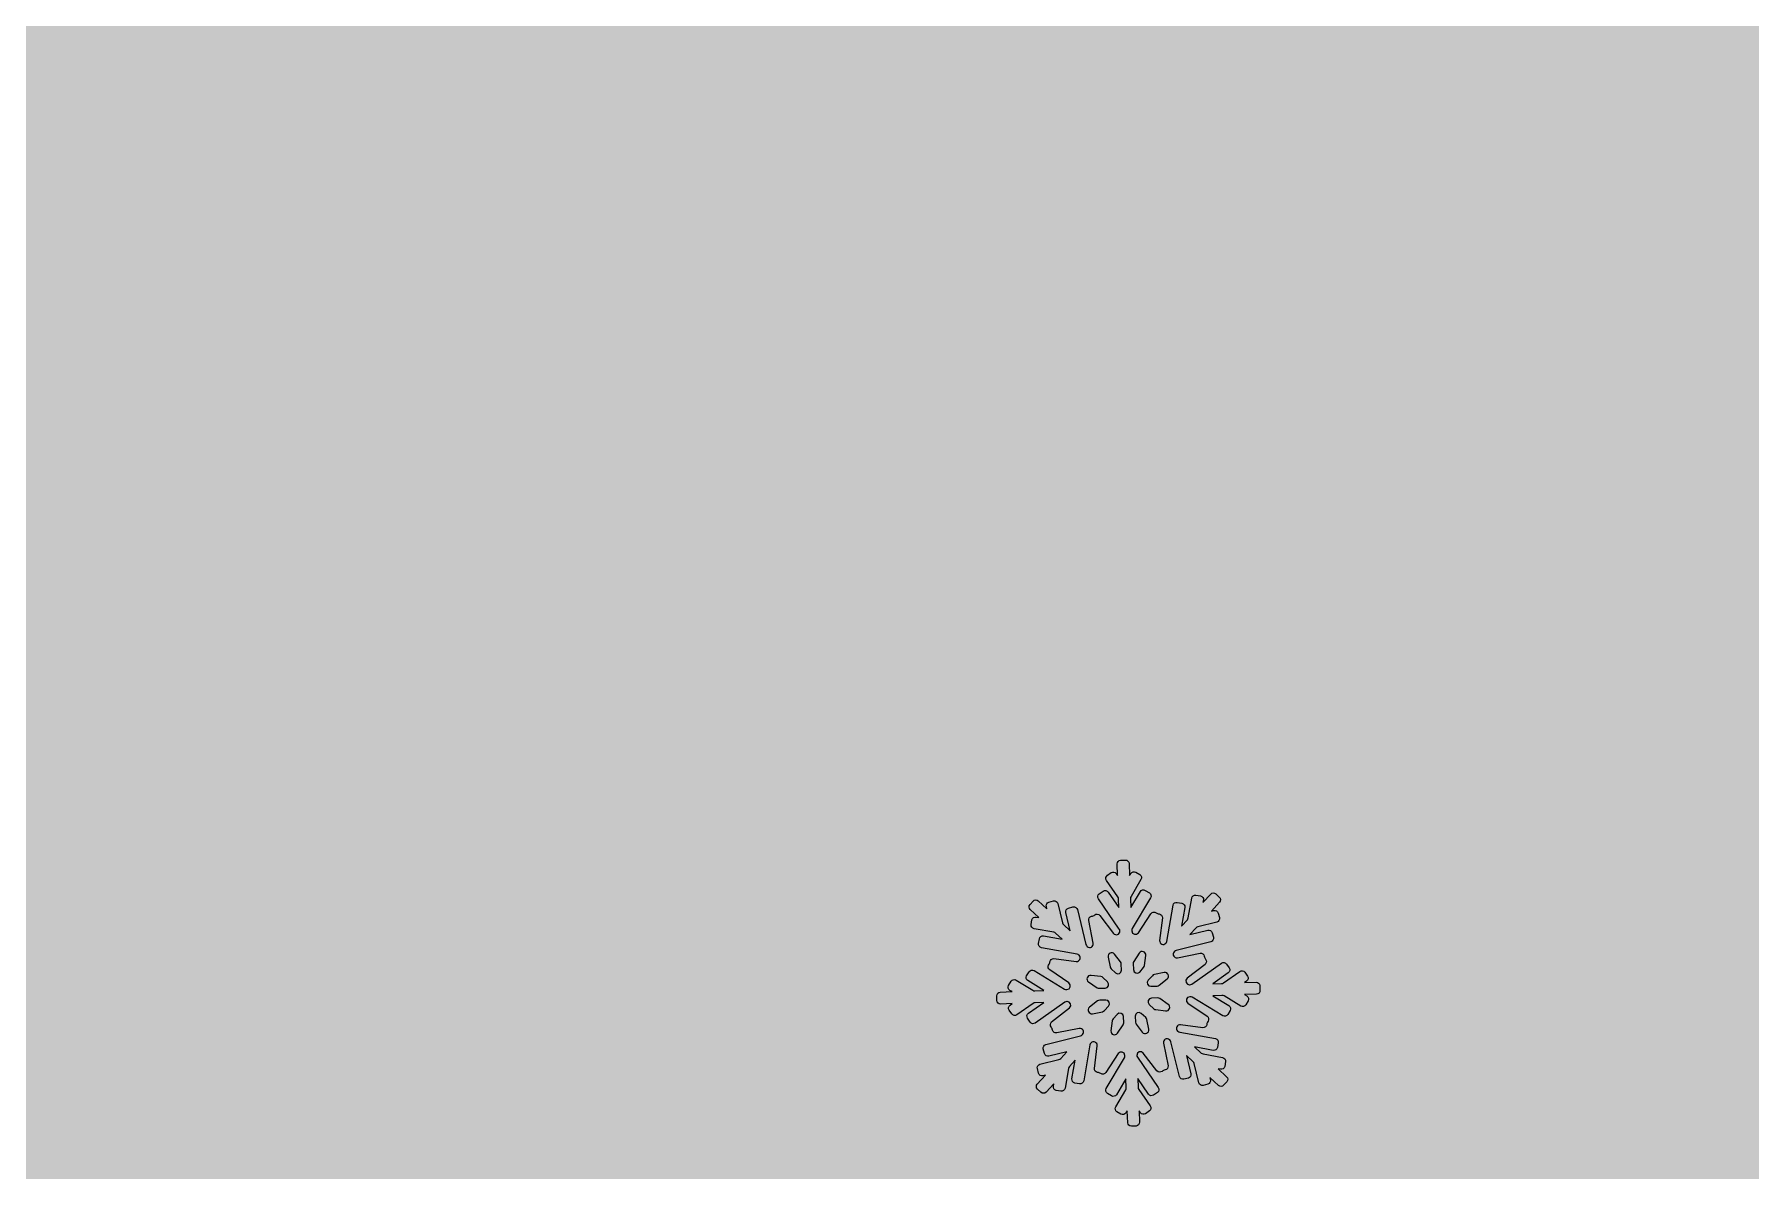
# Model space of a CAD drawing. Header units: millimetres. Extents: x -4 to 167, y -109 to -9.
# Drawn here: x 112.5 to 130.74, y -85.64 to -73.56 of the extents above; entities that cross this region are included whole.
import ezdxf

# ---------------------------------------------------------------- set-up
doc = ezdxf.new("R2010")
doc.units = ezdxf.units.MM
doc.header["$MEASUREMENT"] = 0
doc.layers.add('engraving', color=7, linetype='Continuous')
doc.layers.add('Layer 1', color=7, linetype='Continuous')

msp = doc.modelspace()

# ---------------------------------------------------------------- hatches: boundary and pattern name
at = {"layer": 'Layer 1'}
h = msp.add_hatch(color=2, dxfattribs=at)
h.dxf.hatch_style = 2
edge = h.paths.add_edge_path()
edge.add_spline(control_points=[(146.887, -66.068), (146.887, -66.068), (167.205, -23.551), (167.205, -23.551), (167.205, -23.551), (141.25, -23.551), (141.25, -23.551), (141.25, -23.551), (141.174, -23.707), (141.174, -23.707), (141.174, -23.707), (138.734, -23.707), (138.734, -23.707), (138.213, -21.726), (136.475, -20.226), (134.374, -20.066), (135.879, -18.951), (136.859, -17.167), (136.859, -15.151), (136.859, -11.77), (134.118, -9.03), (130.738, -9.03), (127.358, -9.03), (124.617, -11.77), (124.617, -15.151), (124.617, -17.167), (125.597, -18.951), (127.102, -20.066), (125.001, -20.226), (123.263, -21.726), (122.742, -23.707), (122.742, -23.707), (120.305, -23.707), (120.305, -23.707), (120.305, -23.707), (120.227, -23.551), (120.227, -23.551), (120.227, -23.551), (94.271, -23.551), (94.271, -23.551), (97.56, -30.598), (100.945, -37.685), (104.43, -44.809), (107.913, -51.935), (111.301, -59.021), (114.59, -66.068), (114.59, -66.068), (94.271, -108.7), (94.271, -108.7), (94.271, -108.7), (120.697, -108.7), (120.697, -108.7), (120.697, -108.7), (130.797, -87.796), (130.797, -87.796), (130.797, -87.796), (141.837, -108.7), (141.837, -108.7), (141.837, -108.7), (167.205, -108.7), (167.205, -108.7), (163.917, -101.653), (160.53, -94.569), (157.047, -87.442), (153.561, -80.319), (150.175, -73.192), (146.887, -66.068)], knot_values=[0, 0, 0, 0, 1, 1, 1, 2, 2, 2, 3, 3, 3, 4, 4, 4, 5, 5, 5, 6, 6, 6, 7, 7, 7, 8, 8, 8, 9, 9, 9, 10, 10, 10, 11, 11, 11, 12, 12, 12, 13, 13, 13, 14, 14, 14, 15, 15, 15, 16, 16, 16, 17, 17, 17, 18, 18, 18, 19, 19, 19, 20, 20, 20, 21, 21, 21, 22, 22, 22, 22], degree=3, periodic=1)
edge = h.paths.add_edge_path()
edge.add_spline(control_points=[(126.931, -15.151), (126.931, -13.051), (128.639, -11.343), (130.738, -11.343), (132.837, -11.343), (134.545, -13.051), (134.545, -15.151), (134.545, -17.25), (132.837, -18.958), (130.738, -18.958), (128.639, -18.958), (126.931, -17.25), (126.931, -15.151)], knot_values=[0, 0, 0, 0, 1, 1, 1, 2, 2, 2, 3, 3, 3, 4, 4, 4, 4], degree=3, periodic=1)
h.paths.add_polyline_path([(121.805, -26.707), (139.724, -26.707), (130.914, -44.928)])

# ---------------------------------------------------------------- linework, layer by layer
at = {"layer": 'engraving', "lineweight": 0}
for points, knots in [([(125.523, -83.671), (125.522, -83.65), (125.504, -83.634), (125.483, -83.635), (125.483, -83.635), (125.361, -83.639), (125.361, -83.639), (125.361, -83.639), (125.383, -83.623), (125.383, -83.623), (125.401, -83.611), (125.405, -83.588), (125.393, -83.57), (125.393, -83.57), (125.364, -83.529), (125.364, -83.529), (125.352, -83.512), (125.328, -83.507), (125.311, -83.52), (125.311, -83.52), (125.138, -83.642), (125.138, -83.642), (125.131, -83.646), (125.124, -83.649), (125.117, -83.649), (125.117, -83.649), (125.023, -83.652), (125.023, -83.652), (125.023, -83.652), (125.188, -83.536), (125.188, -83.536), (125.205, -83.524), (125.21, -83.5), (125.198, -83.483), (125.198, -83.483), (125.169, -83.442), (125.169, -83.442), (125.157, -83.424), (125.133, -83.42), (125.115, -83.432), (125.115, -83.432), (124.8, -83.655), (124.8, -83.655), (124.794, -83.659), (124.787, -83.662), (124.78, -83.662), (124.78, -83.662), (124.778, -83.662), (124.778, -83.662), (124.741, -83.663), (124.723, -83.616), (124.753, -83.593), (124.753, -83.593), (124.942, -83.445), (124.942, -83.445), (124.958, -83.432), (124.961, -83.408), (124.948, -83.391), (124.948, -83.391), (124.942, -83.383), (124.942, -83.383), (124.939, -83.378), (124.936, -83.373), (124.935, -83.367), (124.935, -83.367), (124.933, -83.358), (124.933, -83.358), (124.929, -83.337), (124.909, -83.323), (124.888, -83.327), (124.888, -83.327), (124.649, -83.375), (124.649, -83.375), (124.613, -83.382), (124.589, -83.339), (124.613, -83.311), (124.613, -83.311), (124.617, -83.307), (124.617, -83.307), (124.623, -83.302), (124.629, -83.298), (124.636, -83.296), (124.636, -83.296), (125.002, -83.204), (125.002, -83.204), (125.023, -83.199), (125.035, -83.178), (125.03, -83.157), (125.03, -83.157), (125.018, -83.109), (125.018, -83.109), (125.013, -83.088), (124.992, -83.076), (124.972, -83.081), (124.972, -83.081), (124.78, -83.129), (124.78, -83.129), (124.78, -83.129), (124.846, -83.057), (124.846, -83.057), (124.851, -83.051), (124.858, -83.047), (124.865, -83.045), (124.865, -83.045), (125.066, -82.995), (125.066, -82.995), (125.086, -82.99), (125.099, -82.969), (125.094, -82.948), (125.094, -82.948), (125.081, -82.9), (125.081, -82.9), (125.076, -82.879), (125.055, -82.867), (125.035, -82.872), (125.035, -82.872), (125.009, -82.878), (125.009, -82.878), (125.009, -82.878), (125.095, -82.784), (125.095, -82.784), (125.109, -82.769), (125.108, -82.745), (125.093, -82.73), (125.093, -82.73), (125.056, -82.696), (125.056, -82.696), (125.041, -82.682), (125.016, -82.683), (125.002, -82.698), (125.002, -82.698), (124.919, -82.788), (124.919, -82.788), (124.919, -82.788), (124.924, -82.761), (124.924, -82.761), (124.928, -82.741), (124.914, -82.721), (124.893, -82.717), (124.893, -82.717), (124.845, -82.708), (124.845, -82.708), (124.824, -82.705), (124.804, -82.719), (124.8, -82.74), (124.8, -82.74), (124.763, -82.951), (124.763, -82.951), (124.762, -82.958), (124.759, -82.965), (124.754, -82.97), (124.754, -82.97), (124.691, -83.039), (124.691, -83.039), (124.691, -83.039), (124.726, -82.839), (124.726, -82.839), (124.729, -82.819), (124.715, -82.799), (124.695, -82.795), (124.695, -82.795), (124.646, -82.786), (124.646, -82.786), (124.625, -82.782), (124.605, -82.796), (124.601, -82.817), (124.601, -82.817), (124.535, -83.201), (124.535, -83.201), (124.533, -83.208), (124.53, -83.215), (124.525, -83.22), (124.525, -83.22), (124.525, -83.22), (124.525, -83.22), (124.5, -83.248), (124.454, -83.227), (124.459, -83.19), (124.459, -83.19), (124.488, -82.951), (124.488, -82.951), (124.49, -82.93), (124.475, -82.911), (124.454, -82.908), (124.454, -82.908), (124.445, -82.907), (124.445, -82.907), (124.439, -82.906), (124.434, -82.904), (124.429, -82.901), (124.429, -82.901), (124.421, -82.896), (124.421, -82.896), (124.403, -82.884), (124.379, -82.888), (124.367, -82.906), (124.367, -82.906), (124.234, -83.109), (124.234, -83.109), (124.213, -83.14), (124.165, -83.127), (124.163, -83.089), (124.163, -83.089), (124.163, -83.085), (124.163, -83.085), (124.163, -83.078), (124.165, -83.07), (124.168, -83.064), (124.168, -83.064), (124.363, -82.736), (124.363, -82.736), (124.373, -82.718), (124.368, -82.695), (124.35, -82.684), (124.35, -82.684), (124.307, -82.658), (124.307, -82.658), (124.289, -82.647), (124.265, -82.653), (124.254, -82.671), (124.254, -82.671), (124.153, -82.842), (124.153, -82.842), (124.153, -82.842), (124.149, -82.744), (124.149, -82.744), (124.149, -82.736), (124.151, -82.729), (124.155, -82.723), (124.155, -82.723), (124.261, -82.543), (124.261, -82.543), (124.272, -82.525), (124.266, -82.501), (124.248, -82.491), (124.248, -82.491), (124.206, -82.465), (124.206, -82.465), (124.187, -82.454), (124.164, -82.46), (124.153, -82.478), (124.153, -82.478), (124.139, -82.501), (124.139, -82.501), (124.139, -82.501), (124.134, -82.373), (124.134, -82.373), (124.133, -82.352), (124.116, -82.336), (124.094, -82.336), (124.094, -82.336), (124.045, -82.338), (124.045, -82.338), (124.024, -82.339), (124.007, -82.357), (124.008, -82.378), (124.008, -82.378), (124.013, -82.501), (124.013, -82.501), (124.013, -82.501), (123.998, -82.479), (123.998, -82.479), (123.986, -82.462), (123.962, -82.458), (123.945, -82.47), (123.945, -82.47), (123.904, -82.498), (123.904, -82.498), (123.887, -82.511), (123.883, -82.534), (123.895, -82.552), (123.895, -82.552), (124.016, -82.728), (124.016, -82.728), (124.021, -82.734), (124.023, -82.741), (124.023, -82.748), (124.023, -82.748), (124.027, -82.842), (124.027, -82.842), (124.027, -82.842), (123.913, -82.677), (123.913, -82.677), (123.9, -82.659), (123.876, -82.655), (123.859, -82.667), (123.859, -82.667), (123.818, -82.696), (123.818, -82.696), (123.801, -82.708), (123.797, -82.732), (123.809, -82.749), (123.809, -82.749), (124.03, -83.069), (124.03, -83.069), (124.034, -83.075), (124.037, -83.082), (124.037, -83.089), (124.037, -83.089), (124.037, -83.09), (124.037, -83.09), (124.039, -83.127), (123.991, -83.145), (123.968, -83.115), (123.968, -83.115), (123.823, -82.926), (123.823, -82.926), (123.81, -82.909), (123.785, -82.906), (123.769, -82.919), (123.769, -82.919), (123.762, -82.925), (123.762, -82.925), (123.757, -82.929), (123.751, -82.931), (123.745, -82.932), (123.745, -82.932), (123.736, -82.934), (123.736, -82.934), (123.716, -82.938), (123.702, -82.958), (123.706, -82.979), (123.706, -82.979), (123.754, -83.22), (123.754, -83.22), (123.761, -83.257), (123.717, -83.281), (123.69, -83.255), (123.69, -83.255), (123.687, -83.253), (123.687, -83.253), (123.682, -83.248), (123.678, -83.242), (123.676, -83.234), (123.676, -83.234), (123.585, -82.863), (123.585, -82.863), (123.579, -82.843), (123.559, -82.83), (123.538, -82.835), (123.538, -82.835), (123.49, -82.847), (123.49, -82.847), (123.47, -82.852), (123.457, -82.873), (123.462, -82.894), (123.462, -82.894), (123.51, -83.088), (123.51, -83.088), (123.51, -83.088), (123.439, -83.021), (123.439, -83.021), (123.434, -83.016), (123.43, -83.01), (123.428, -83.002), (123.428, -83.002), (123.378, -82.799), (123.378, -82.799), (123.373, -82.778), (123.352, -82.766), (123.331, -82.771), (123.331, -82.771), (123.283, -82.783), (123.283, -82.783), (123.263, -82.788), (123.25, -82.809), (123.256, -82.829), (123.256, -82.829), (123.262, -82.856), (123.262, -82.856), (123.262, -82.856), (123.17, -82.769), (123.17, -82.769), (123.154, -82.755), (123.13, -82.756), (123.115, -82.772), (123.115, -82.772), (123.082, -82.808), (123.082, -82.808), (123.068, -82.824), (123.069, -82.848), (123.084, -82.862), (123.084, -82.862), (123.174, -82.946), (123.174, -82.946), (123.174, -82.946), (123.148, -82.942), (123.148, -82.942), (123.127, -82.938), (123.107, -82.952), (123.103, -82.973), (123.103, -82.973), (123.095, -83.022), (123.095, -83.022), (123.091, -83.043), (123.105, -83.063), (123.126, -83.067), (123.126, -83.067), (123.334, -83.104), (123.334, -83.104), (123.341, -83.106), (123.348, -83.109), (123.353, -83.114), (123.353, -83.114), (123.422, -83.178), (123.422, -83.178), (123.422, -83.178), (123.225, -83.143), (123.225, -83.143), (123.204, -83.139), (123.184, -83.153), (123.181, -83.174), (123.181, -83.174), (123.172, -83.223), (123.172, -83.223), (123.168, -83.244), (123.182, -83.264), (123.203, -83.268), (123.203, -83.268), (123.582, -83.336), (123.582, -83.336), (123.589, -83.338), (123.596, -83.341), (123.601, -83.346), (123.601, -83.346), (123.603, -83.348), (123.603, -83.348), (123.63, -83.373), (123.609, -83.418), (123.572, -83.414), (123.572, -83.414), (123.336, -83.384), (123.336, -83.384), (123.315, -83.381), (123.296, -83.396), (123.293, -83.417), (123.293, -83.417), (123.292, -83.427), (123.292, -83.427), (123.291, -83.433), (123.289, -83.438), (123.286, -83.443), (123.286, -83.443), (123.28, -83.452), (123.28, -83.452), (123.269, -83.469), (123.274, -83.493), (123.291, -83.504), (123.291, -83.504), (123.494, -83.642), (123.494, -83.642), (123.525, -83.663), (123.511, -83.711), (123.474, -83.713), (123.474, -83.713), (123.47, -83.713), (123.47, -83.713), (123.462, -83.713), (123.455, -83.711), (123.448, -83.707), (123.448, -83.707), (123.125, -83.51), (123.125, -83.51), (123.106, -83.499), (123.083, -83.505), (123.072, -83.523), (123.072, -83.523), (123.046, -83.566), (123.046, -83.566), (123.035, -83.584), (123.041, -83.608), (123.059, -83.618), (123.059, -83.618), (123.229, -83.722), (123.229, -83.722), (123.229, -83.722), (123.132, -83.726), (123.132, -83.726), (123.125, -83.726), (123.117, -83.724), (123.111, -83.72), (123.111, -83.72), (122.934, -83.612), (122.934, -83.612), (122.915, -83.601), (122.892, -83.607), (122.881, -83.625), (122.881, -83.625), (122.855, -83.668), (122.855, -83.668), (122.845, -83.686), (122.85, -83.71), (122.868, -83.721), (122.868, -83.721), (122.892, -83.735), (122.892, -83.735), (122.892, -83.735), (122.766, -83.74), (122.766, -83.74), (122.745, -83.741), (122.728, -83.759), (122.729, -83.78), (122.729, -83.78), (122.731, -83.83), (122.731, -83.83), (122.732, -83.851), (122.75, -83.868), (122.771, -83.867), (122.771, -83.867), (122.893, -83.862), (122.893, -83.862), (122.893, -83.862), (122.87, -83.878), (122.87, -83.878), (122.853, -83.89), (122.849, -83.914), (122.861, -83.931), (122.861, -83.931), (122.889, -83.972), (122.889, -83.972), (122.902, -83.99), (122.926, -83.994), (122.943, -83.982), (122.943, -83.982), (123.116, -83.86), (123.116, -83.86), (123.122, -83.855), (123.129, -83.853), (123.137, -83.853), (123.137, -83.853), (123.23, -83.849), (123.23, -83.849), (123.23, -83.849), (123.066, -83.965), (123.066, -83.965), (123.048, -83.977), (123.044, -84.001), (123.056, -84.018), (123.056, -84.018), (123.085, -84.06), (123.085, -84.06), (123.097, -84.077), (123.121, -84.081), (123.138, -84.069), (123.138, -84.069), (123.453, -83.847), (123.453, -83.847), (123.459, -83.842), (123.467, -83.84), (123.474, -83.84), (123.474, -83.84), (123.476, -83.839), (123.476, -83.839), (123.513, -83.838), (123.53, -83.885), (123.501, -83.908), (123.501, -83.908), (123.312, -84.057), (123.312, -84.057), (123.296, -84.07), (123.293, -84.094), (123.305, -84.11), (123.305, -84.11), (123.312, -84.118), (123.312, -84.118), (123.315, -84.123), (123.318, -84.128), (123.319, -84.134), (123.319, -84.134), (123.321, -84.144), (123.321, -84.144), (123.325, -84.165), (123.345, -84.178), (123.366, -84.174), (123.366, -84.174), (123.604, -84.127), (123.604, -84.127), (123.641, -84.119), (123.665, -84.163), (123.64, -84.19), (123.64, -84.19), (123.636, -84.194), (123.636, -84.194), (123.631, -84.2), (123.625, -84.204), (123.617, -84.206), (123.617, -84.206), (123.251, -84.298), (123.251, -84.298), (123.231, -84.303), (123.218, -84.323), (123.223, -84.344), (123.223, -84.344), (123.236, -84.393), (123.236, -84.393), (123.241, -84.413), (123.261, -84.426), (123.282, -84.421), (123.282, -84.421), (123.474, -84.373), (123.474, -84.373), (123.474, -84.373), (123.408, -84.445), (123.408, -84.445), (123.403, -84.45), (123.396, -84.454), (123.389, -84.456), (123.389, -84.456), (123.188, -84.507), (123.188, -84.507), (123.168, -84.512), (123.155, -84.532), (123.16, -84.553), (123.16, -84.553), (123.172, -84.602), (123.172, -84.602), (123.177, -84.622), (123.198, -84.635), (123.219, -84.63), (123.219, -84.63), (123.245, -84.623), (123.245, -84.623), (123.245, -84.623), (123.159, -84.717), (123.159, -84.717), (123.145, -84.733), (123.146, -84.757), (123.161, -84.771), (123.161, -84.771), (123.198, -84.805), (123.198, -84.805), (123.213, -84.82), (123.238, -84.819), (123.252, -84.803), (123.252, -84.803), (123.334, -84.713), (123.334, -84.713), (123.334, -84.713), (123.33, -84.74), (123.33, -84.74), (123.326, -84.761), (123.34, -84.781), (123.361, -84.784), (123.361, -84.784), (123.409, -84.793), (123.409, -84.793), (123.43, -84.797), (123.45, -84.783), (123.454, -84.762), (123.454, -84.762), (123.49, -84.551), (123.49, -84.551), (123.492, -84.544), (123.495, -84.537), (123.5, -84.531), (123.5, -84.531), (123.563, -84.463), (123.563, -84.463), (123.563, -84.463), (123.528, -84.662), (123.528, -84.662), (123.525, -84.683), (123.538, -84.703), (123.559, -84.706), (123.559, -84.706), (123.608, -84.715), (123.608, -84.715), (123.629, -84.719), (123.649, -84.705), (123.652, -84.684), (123.652, -84.684), (123.719, -84.3), (123.719, -84.3), (123.72, -84.293), (123.724, -84.286), (123.729, -84.281), (123.729, -84.281), (123.729, -84.281), (123.729, -84.281), (123.754, -84.253), (123.8, -84.274), (123.795, -84.311), (123.795, -84.311), (123.766, -84.551), (123.766, -84.551), (123.763, -84.572), (123.778, -84.591), (123.799, -84.593), (123.799, -84.593), (123.808, -84.594), (123.808, -84.594), (123.814, -84.595), (123.82, -84.597), (123.825, -84.601), (123.825, -84.601), (123.833, -84.606), (123.833, -84.606), (123.85, -84.618), (123.874, -84.613), (123.886, -84.595), (123.886, -84.595), (124.02, -84.393), (124.02, -84.393), (124.041, -84.361), (124.089, -84.375), (124.091, -84.412), (124.091, -84.412), (124.091, -84.416), (124.091, -84.416), (124.091, -84.424), (124.089, -84.431), (124.085, -84.438), (124.085, -84.438), (123.891, -84.765), (123.891, -84.765), (123.88, -84.783), (123.886, -84.807), (123.904, -84.817), (123.904, -84.817), (123.946, -84.843), (123.946, -84.843), (123.965, -84.854), (123.989, -84.848), (123.999, -84.83), (123.999, -84.83), (124.101, -84.66), (124.101, -84.66), (124.101, -84.66), (124.105, -84.758), (124.105, -84.758), (124.105, -84.765), (124.103, -84.772), (124.099, -84.779), (124.099, -84.779), (123.993, -84.959), (123.993, -84.959), (123.982, -84.977), (123.988, -85), (124.006, -85.011), (124.006, -85.011), (124.048, -85.037), (124.048, -85.037), (124.066, -85.048), (124.09, -85.042), (124.101, -85.024), (124.101, -85.024), (124.114, -85.001), (124.114, -85.001), (124.114, -85.001), (124.12, -85.128), (124.12, -85.128), (124.12, -85.149), (124.138, -85.166), (124.159, -85.165), (124.159, -85.165), (124.209, -85.163), (124.209, -85.163), (124.23, -85.162), (124.246, -85.144), (124.245, -85.123), (124.245, -85.123), (124.24, -85), (124.24, -85), (124.24, -85), (124.255, -85.022), (124.255, -85.022), (124.268, -85.04), (124.292, -85.044), (124.309, -85.032), (124.309, -85.032), (124.35, -85.003), (124.35, -85.003), (124.367, -84.991), (124.371, -84.967), (124.359, -84.95), (124.359, -84.95), (124.237, -84.774), (124.237, -84.774), (124.233, -84.768), (124.231, -84.761), (124.23, -84.753), (124.23, -84.753), (124.227, -84.659), (124.227, -84.659), (124.227, -84.659), (124.341, -84.825), (124.341, -84.825), (124.353, -84.842), (124.377, -84.847), (124.395, -84.834), (124.395, -84.834), (124.435, -84.806), (124.435, -84.806), (124.452, -84.794), (124.457, -84.77), (124.445, -84.753), (124.445, -84.753), (124.223, -84.432), (124.223, -84.432), (124.219, -84.426), (124.217, -84.419), (124.217, -84.412), (124.217, -84.412), (124.217, -84.412), (124.217, -84.412), (124.215, -84.374), (124.263, -84.357), (124.285, -84.387), (124.285, -84.387), (124.431, -84.576), (124.431, -84.576), (124.444, -84.592), (124.468, -84.595), (124.485, -84.582), (124.485, -84.582), (124.492, -84.577), (124.492, -84.577), (124.497, -84.573), (124.503, -84.57), (124.508, -84.569), (124.508, -84.569), (124.518, -84.567), (124.518, -84.567), (124.538, -84.563), (124.552, -84.543), (124.548, -84.522), (124.548, -84.522), (124.5, -84.281), (124.5, -84.281), (124.493, -84.245), (124.537, -84.22), (124.564, -84.246), (124.564, -84.246), (124.566, -84.248), (124.566, -84.248), (124.572, -84.253), (124.576, -84.26), (124.577, -84.267), (124.577, -84.267), (124.669, -84.638), (124.669, -84.638), (124.674, -84.659), (124.695, -84.671), (124.716, -84.666), (124.716, -84.666), (124.764, -84.654), (124.764, -84.654), (124.784, -84.649), (124.797, -84.628), (124.791, -84.608), (124.791, -84.608), (124.744, -84.414), (124.744, -84.414), (124.744, -84.414), (124.815, -84.48), (124.815, -84.48), (124.82, -84.485), (124.824, -84.492), (124.826, -84.499), (124.826, -84.499), (124.876, -84.703), (124.876, -84.703), (124.881, -84.723), (124.902, -84.736), (124.923, -84.731), (124.923, -84.731), (124.97, -84.719), (124.97, -84.719), (124.991, -84.713), (125.003, -84.693), (124.998, -84.672), (124.998, -84.672), (124.992, -84.646), (124.992, -84.646), (124.992, -84.646), (125.084, -84.732), (125.084, -84.732), (125.1, -84.747), (125.124, -84.746), (125.138, -84.73), (125.138, -84.73), (125.172, -84.693), (125.172, -84.693), (125.186, -84.678), (125.185, -84.654), (125.17, -84.639), (125.17, -84.639), (125.08, -84.555), (125.08, -84.555), (125.08, -84.555), (125.106, -84.56), (125.106, -84.56), (125.127, -84.564), (125.147, -84.55), (125.151, -84.529), (125.151, -84.529), (125.159, -84.479), (125.159, -84.479), (125.163, -84.458), (125.149, -84.439), (125.128, -84.435), (125.128, -84.435), (124.92, -84.397), (124.92, -84.397), (124.913, -84.396), (124.906, -84.393), (124.9, -84.387), (124.9, -84.387), (124.831, -84.323), (124.831, -84.323), (124.831, -84.323), (125.029, -84.359), (125.029, -84.359), (125.049, -84.362), (125.07, -84.348), (125.073, -84.327), (125.073, -84.327), (125.082, -84.278), (125.082, -84.278), (125.085, -84.257), (125.072, -84.237), (125.051, -84.234), (125.051, -84.234), (124.672, -84.165), (124.672, -84.165), (124.664, -84.164), (124.658, -84.16), (124.652, -84.155), (124.652, -84.155), (124.65, -84.154), (124.65, -84.154), (124.623, -84.128), (124.645, -84.083), (124.682, -84.088), (124.682, -84.088), (124.918, -84.118), (124.918, -84.118), (124.939, -84.12), (124.958, -84.105), (124.961, -84.084), (124.961, -84.084), (124.962, -84.075), (124.962, -84.075), (124.963, -84.069), (124.965, -84.063), (124.968, -84.058), (124.968, -84.058), (124.973, -84.05), (124.973, -84.05), (124.985, -84.032), (124.98, -84.009), (124.963, -83.997), (124.963, -83.997), (124.759, -83.859), (124.759, -83.859), (124.729, -83.838), (124.742, -83.79), (124.779, -83.789), (124.779, -83.789), (124.784, -83.789), (124.784, -83.789), (124.792, -83.788), (124.799, -83.79), (124.806, -83.794), (124.806, -83.794), (125.129, -83.991), (125.129, -83.991), (125.147, -84.002), (125.171, -83.997), (125.182, -83.978), (125.182, -83.978), (125.208, -83.935), (125.208, -83.935), (125.218, -83.917), (125.212, -83.894), (125.195, -83.883), (125.195, -83.883), (125.025, -83.779), (125.025, -83.779), (125.025, -83.779), (125.121, -83.776), (125.121, -83.776), (125.129, -83.775), (125.136, -83.777), (125.143, -83.781), (125.143, -83.781), (125.32, -83.889), (125.32, -83.889), (125.338, -83.9), (125.362, -83.894), (125.373, -83.876), (125.373, -83.876), (125.398, -83.833), (125.398, -83.833), (125.409, -83.815), (125.403, -83.792), (125.385, -83.781), (125.385, -83.781), (125.362, -83.766), (125.362, -83.766), (125.362, -83.766), (125.488, -83.761), (125.488, -83.761), (125.509, -83.761), (125.526, -83.743), (125.525, -83.722), (125.525, -83.722), (125.523, -83.671), (125.523, -83.671)], [0, 0, 0, 0, 1, 1, 1, 2, 2, 2, 3, 3, 3, 4, 4, 4, 5, 5, 5, 6, 6, 6, 7, 7, 7, 8, 8, 8, 9, 9, 9, 10, 10, 10, 11, 11, 11, 12, 12, 12, 13, 13, 13, 14, 14, 14, 15, 15, 15, 16, 16, 16, 17, 17, 17, 18, 18, 18, 19, 19, 19, 20, 20, 20, 21, 21, 21, 22, 22, 22, 23, 23, 23, 24, 24, 24, 25, 25, 25, 26, 26, 26, 27, 27, 27, 28, 28, 28, 29, 29, 29, 30, 30, 30, 31, 31, 31, 32, 32, 32, 33, 33, 33, 34, 34, 34, 35, 35, 35, 36, 36, 36, 37, 37, 37, 38, 38, 38, 39, 39, 39, 40, 40, 40, 41, 41, 41, 42, 42, 42, 43, 43, 43, 44, 44, 44, 45, 45, 45, 46, 46, 46, 47, 47, 47, 48, 48, 48, 49, 49, 49, 50, 50, 50, 51, 51, 51, 52, 52, 52, 53, 53, 53, 54, 54, 54, 55, 55, 55, 56, 56, 56, 57, 57, 57, 58, 58, 58, 59, 59, 59, 60, 60, 60, 61, 61, 61, 62, 62, 62, 63, 63, 63, 64, 64, 64, 65, 65, 65, 66, 66, 66, 67, 67, 67, 68, 68, 68, 69, 69, 69, 70, 70, 70, 71, 71, 71, 72, 72, 72, 73, 73, 73, 74, 74, 74, 75, 75, 75, 76, 76, 76, 77, 77, 77, 78, 78, 78, 79, 79, 79, 80, 80, 80, 81, 81, 81, 82, 82, 82, 83, 83, 83, 84, 84, 84, 85, 85, 85, 86, 86, 86, 87, 87, 87, 88, 88, 88, 89, 89, 89, 90, 90, 90, 91, 91, 91, 92, 92, 92, 93, 93, 93, 94, 94, 94, 95, 95, 95, 96, 96, 96, 97, 97, 97, 98, 98, 98, 99, 99, 99, 100, 100, 100, 101, 101, 101, 102, 102, 102, 103, 103, 103, 104, 104, 104, 105, 105, 105, 106, 106, 106, 107, 107, 107, 108, 108, 108, 109, 109, 109, 110, 110, 110, 111, 111, 111, 112, 112, 112, 113, 113, 113, 114, 114, 114, 115, 115, 115, 116, 116, 116, 117, 117, 117, 118, 118, 118, 119, 119, 119, 120, 120, 120, 121, 121, 121, 122, 122, 122, 123, 123, 123, 124, 124, 124, 125, 125, 125, 126, 126, 126, 127, 127, 127, 128, 128, 128, 129, 129, 129, 130, 130, 130, 131, 131, 131, 132, 132, 132, 133, 133, 133, 134, 134, 134, 135, 135, 135, 136, 136, 136, 137, 137, 137, 138, 138, 138, 139, 139, 139, 140, 140, 140, 141, 141, 141, 142, 142, 142, 143, 143, 143, 144, 144, 144, 145, 145, 145, 146, 146, 146, 147, 147, 147, 148, 148, 148, 149, 149, 149, 150, 150, 150, 151, 151, 151, 152, 152, 152, 153, 153, 153, 154, 154, 154, 155, 155, 155, 156, 156, 156, 157, 157, 157, 158, 158, 158, 159, 159, 159, 160, 160, 160, 161, 161, 161, 162, 162, 162, 163, 163, 163, 164, 164, 164, 165, 165, 165, 166, 166, 166, 167, 167, 167, 168, 168, 168, 169, 169, 169, 170, 170, 170, 171, 171, 171, 172, 172, 172, 173, 173, 173, 174, 174, 174, 175, 175, 175, 176, 176, 176, 177, 177, 177, 178, 178, 178, 179, 179, 179, 180, 180, 180, 181, 181, 181, 182, 182, 182, 183, 183, 183, 184, 184, 184, 185, 185, 185, 186, 186, 186, 187, 187, 187, 188, 188, 188, 189, 189, 189, 190, 190, 190, 191, 191, 191, 192, 192, 192, 193, 193, 193, 194, 194, 194, 195, 195, 195, 196, 196, 196, 197, 197, 197, 198, 198, 198, 199, 199, 199, 200, 200, 200, 201, 201, 201, 202, 202, 202, 203, 203, 203, 204, 204, 204, 205, 205, 205, 206, 206, 206, 207, 207, 207, 208, 208, 208, 209, 209, 209, 210, 210, 210, 211, 211, 211, 212, 212, 212, 213, 213, 213, 214, 214, 214, 215, 215, 215, 216, 216, 216, 217, 217, 217, 218, 218, 218, 219, 219, 219, 220, 220, 220, 221, 221, 221, 222, 222, 222, 223, 223, 223, 224, 224, 224, 225, 225, 225, 226, 226, 226, 227, 227, 227, 228, 228, 228, 229, 229, 229, 230, 230, 230, 231, 231, 231, 232, 232, 232, 233, 233, 233, 234, 234, 234, 235, 235, 235, 236, 236, 236, 237, 237, 237, 238, 238, 238, 239, 239, 239, 240, 240, 240, 241, 241, 241, 242, 242, 242, 243, 243, 243, 244, 244, 244, 245, 245, 245, 246, 246, 246, 247, 247, 247, 248, 248, 248, 249, 249, 249, 250, 250, 250, 251, 251, 251, 252, 252, 252, 253, 253, 253, 254, 254, 254, 255, 255, 255, 256, 256, 256, 257, 257, 257, 258, 258, 258, 259, 259, 259, 260, 260, 260, 261, 261, 261, 262, 262, 262, 263, 263, 263, 264, 264, 264, 265, 265, 265, 266, 266, 266, 267, 267, 267, 268, 268, 268, 269, 269, 269, 270, 270, 270, 271, 271, 271, 272, 272, 272, 273, 273, 273, 274, 274, 274, 275, 275, 275, 276, 276, 276, 277, 277, 277, 278, 278, 278, 279, 279, 279, 280, 280, 280, 281, 281, 281, 282, 282, 282, 283, 283, 283, 284, 284, 284, 285, 285, 285, 286, 286, 286, 287, 287, 287, 288, 288, 288, 289, 289, 289, 290, 290, 290, 291, 291, 291, 292, 292, 292, 293, 293, 293, 294, 294, 294, 295, 295, 295, 296, 296, 296, 297, 297, 297, 298, 298, 298, 299, 299, 299, 300, 300, 300, 301, 301, 301, 302, 302, 302, 303, 303, 303, 304, 304, 304, 305, 305, 305, 306, 306, 306, 307, 307, 307, 308, 308, 308, 309, 309, 309, 310, 310, 310, 311, 311, 311, 312, 312, 312, 313, 313, 313, 314, 314, 314, 315, 315, 315, 316, 316, 316, 317, 317, 317, 318, 318, 318, 319, 319, 319, 320, 320, 320, 321, 321, 321, 322, 322, 322, 323, 323, 323, 324, 324, 324, 325, 325, 325, 326, 326, 326, 327, 327, 327, 328, 328, 328, 329, 329, 329, 330, 330, 330, 331, 331, 331, 332, 332, 332, 333, 333, 333, 334, 334, 334, 335, 335, 335, 336, 336, 336, 336]), ([(123.979, -83.336), (123.979, -83.336), (124.043, -83.419), (124.043, -83.419), (124.048, -83.426), (124.051, -83.433), (124.051, -83.441), (124.051, -83.441), (124.054, -83.506), (124.054, -83.506), (124.055, -83.54), (124.014, -83.559), (123.989, -83.536), (123.989, -83.536), (123.943, -83.492), (123.943, -83.492), (123.937, -83.487), (123.933, -83.48), (123.932, -83.472), (123.932, -83.472), (123.911, -83.367), (123.911, -83.367), (123.903, -83.327), (123.954, -83.304), (123.979, -83.336)], [0, 0, 0, 0, 1, 1, 1, 2, 2, 2, 3, 3, 3, 4, 4, 4, 5, 5, 5, 6, 6, 6, 7, 7, 7, 8, 8, 8, 8]), ([(124.18, -83.501), (124.18, -83.501), (124.177, -83.437), (124.177, -83.437), (124.177, -83.429), (124.179, -83.421), (124.184, -83.414), (124.184, -83.414), (124.242, -83.325), (124.242, -83.325), (124.264, -83.292), (124.317, -83.311), (124.312, -83.351), (124.312, -83.351), (124.299, -83.458), (124.299, -83.458), (124.298, -83.465), (124.295, -83.473), (124.289, -83.479), (124.289, -83.479), (124.247, -83.526), (124.247, -83.526), (124.223, -83.551), (124.181, -83.536), (124.18, -83.501)], [0, 0, 0, 0, 1, 1, 1, 2, 2, 2, 3, 3, 3, 4, 4, 4, 5, 5, 5, 6, 6, 6, 7, 7, 7, 8, 8, 8, 8]), ([(123.794, -83.693), (123.794, -83.693), (123.704, -83.632), (123.704, -83.632), (123.671, -83.609), (123.69, -83.557), (123.73, -83.562), (123.73, -83.562), (123.836, -83.575), (123.836, -83.575), (123.844, -83.576), (123.851, -83.58), (123.857, -83.585), (123.857, -83.585), (123.906, -83.63), (123.906, -83.63), (123.931, -83.654), (123.915, -83.695), (123.881, -83.697), (123.881, -83.697), (123.817, -83.699), (123.817, -83.699), (123.809, -83.7), (123.801, -83.697), (123.794, -83.693)], [0, 0, 0, 0, 1, 1, 1, 2, 2, 2, 3, 3, 3, 4, 4, 4, 5, 5, 5, 6, 6, 6, 7, 7, 7, 8, 8, 8, 8]), ([(124.338, -83.614), (124.338, -83.614), (124.382, -83.565), (124.382, -83.565), (124.387, -83.559), (124.395, -83.555), (124.403, -83.553), (124.403, -83.553), (124.508, -83.532), (124.508, -83.532), (124.548, -83.525), (124.571, -83.575), (124.539, -83.6), (124.539, -83.6), (124.454, -83.667), (124.454, -83.667), (124.448, -83.672), (124.44, -83.675), (124.432, -83.675), (124.432, -83.675), (124.367, -83.678), (124.367, -83.678), (124.333, -83.679), (124.315, -83.639), (124.338, -83.614)], [0, 0, 0, 0, 1, 1, 1, 2, 2, 2, 3, 3, 3, 4, 4, 4, 5, 5, 5, 6, 6, 6, 7, 7, 7, 8, 8, 8, 8]), ([(123.916, -83.888), (123.916, -83.888), (123.872, -83.936), (123.872, -83.936), (123.866, -83.942), (123.859, -83.946), (123.851, -83.948), (123.851, -83.948), (123.746, -83.969), (123.746, -83.969), (123.706, -83.977), (123.683, -83.926), (123.714, -83.901), (123.714, -83.901), (123.799, -83.834), (123.799, -83.834), (123.806, -83.829), (123.814, -83.826), (123.822, -83.826), (123.822, -83.826), (123.886, -83.824), (123.886, -83.824), (123.92, -83.822), (123.939, -83.863), (123.916, -83.888)], [0, 0, 0, 0, 1, 1, 1, 2, 2, 2, 3, 3, 3, 4, 4, 4, 5, 5, 5, 6, 6, 6, 7, 7, 7, 8, 8, 8, 8]), ([(124.46, -83.809), (124.46, -83.809), (124.55, -83.87), (124.55, -83.87), (124.583, -83.892), (124.563, -83.945), (124.523, -83.94), (124.523, -83.94), (124.418, -83.926), (124.418, -83.926), (124.41, -83.925), (124.402, -83.922), (124.396, -83.916), (124.396, -83.916), (124.348, -83.871), (124.348, -83.871), (124.323, -83.848), (124.339, -83.806), (124.373, -83.805), (124.373, -83.805), (124.437, -83.802), (124.437, -83.802), (124.445, -83.802), (124.453, -83.804), (124.46, -83.809)], [0, 0, 0, 0, 1, 1, 1, 2, 2, 2, 3, 3, 3, 4, 4, 4, 5, 5, 5, 6, 6, 6, 7, 7, 7, 8, 8, 8, 8]), ([(124.074, -84), (124.074, -84), (124.077, -84.065), (124.077, -84.065), (124.077, -84.073), (124.075, -84.081), (124.07, -84.088), (124.07, -84.088), (124.012, -84.176), (124.012, -84.176), (123.989, -84.21), (123.937, -84.191), (123.942, -84.15), (123.942, -84.15), (123.955, -84.044), (123.955, -84.044), (123.956, -84.036), (123.959, -84.029), (123.964, -84.023), (123.964, -84.023), (124.007, -83.976), (124.007, -83.976), (124.03, -83.95), (124.073, -83.966), (124.074, -84)], [0, 0, 0, 0, 1, 1, 1, 2, 2, 2, 3, 3, 3, 4, 4, 4, 5, 5, 5, 6, 6, 6, 7, 7, 7, 8, 8, 8, 8]), ([(124.275, -84.166), (124.275, -84.166), (124.21, -84.082), (124.21, -84.082), (124.206, -84.076), (124.203, -84.068), (124.202, -84.06), (124.202, -84.06), (124.2, -83.995), (124.2, -83.995), (124.198, -83.961), (124.239, -83.942), (124.264, -83.966), (124.264, -83.966), (124.311, -84.009), (124.311, -84.009), (124.317, -84.015), (124.321, -84.022), (124.322, -84.03), (124.322, -84.03), (124.343, -84.135), (124.343, -84.135), (124.351, -84.175), (124.3, -84.198), (124.275, -84.166)], [0, 0, 0, 0, 1, 1, 1, 2, 2, 2, 3, 3, 3, 4, 4, 4, 5, 5, 5, 6, 6, 6, 7, 7, 7, 8, 8, 8, 8])]:
    msp.add_open_spline(points, degree=3, knots=knots, dxfattribs=at)
at = {"layer": 'Layer 1', "lineweight": 0}
msp.add_open_spline([(146.887, -66.068), (146.887, -66.068), (167.205, -23.551), (167.205, -23.551), (167.205, -23.551), (141.25, -23.551), (141.25, -23.551), (141.25, -23.551), (141.174, -23.707), (141.174, -23.707), (141.174, -23.707), (138.734, -23.707), (138.734, -23.707), (138.213, -21.726), (136.475, -20.226), (134.374, -20.066), (135.879, -18.951), (136.859, -17.167), (136.859, -15.151), (136.859, -11.77), (134.118, -9.03), (130.738, -9.03), (127.358, -9.03), (124.617, -11.77), (124.617, -15.151), (124.617, -17.167), (125.597, -18.951), (127.102, -20.066), (125.001, -20.226), (123.263, -21.726), (122.742, -23.707), (122.742, -23.707), (120.305, -23.707), (120.305, -23.707), (120.305, -23.707), (120.227, -23.551), (120.227, -23.551), (120.227, -23.551), (94.271, -23.551), (94.271, -23.551), (97.56, -30.598), (100.945, -37.685), (104.43, -44.809), (107.913, -51.935), (111.301, -59.021), (114.59, -66.068), (114.59, -66.068), (94.271, -108.7), (94.271, -108.7), (94.271, -108.7), (120.697, -108.7), (120.697, -108.7), (120.697, -108.7), (130.797, -87.796), (130.797, -87.796), (130.797, -87.796), (141.837, -108.7), (141.837, -108.7), (141.837, -108.7), (167.205, -108.7), (167.205, -108.7), (163.917, -101.653), (160.53, -94.569), (157.047, -87.442), (153.561, -80.319), (150.175, -73.192), (146.887, -66.068)], degree=3, knots=[0, 0, 0, 0, 1, 1, 1, 2, 2, 2, 3, 3, 3, 4, 4, 4, 5, 5, 5, 6, 6, 6, 7, 7, 7, 8, 8, 8, 9, 9, 9, 10, 10, 10, 11, 11, 11, 12, 12, 12, 13, 13, 13, 14, 14, 14, 15, 15, 15, 16, 16, 16, 17, 17, 17, 18, 18, 18, 19, 19, 19, 20, 20, 20, 21, 21, 21, 22, 22, 22, 22], dxfattribs=at)

doc.saveas('drawing.dxf')
